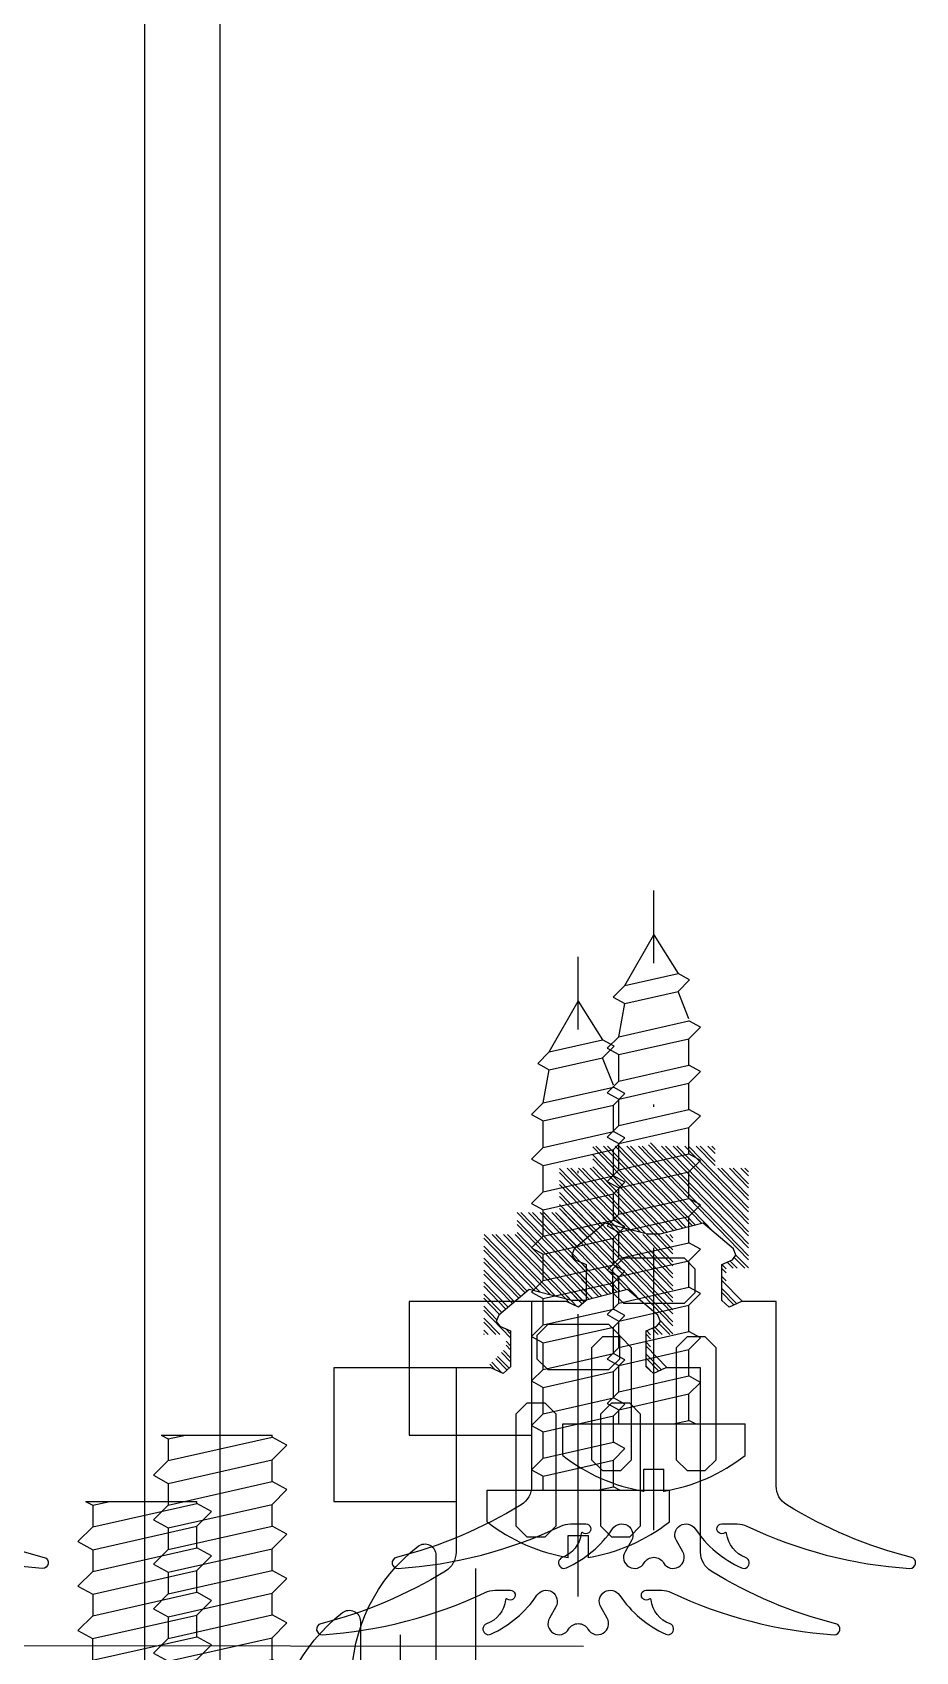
# Model space of a CAD drawing. Header units: inches. Extents: x 4821 to 127877, y 58012 to 433683.
# Drawn here: x 86683.1 to 86722.8, y 80436 to 80508.9 of the extents above; entities that cross this region are included whole.
import ezdxf

# ---------------------------------------------------------------- set-up
doc = ezdxf.new("R2010")
doc.units = ezdxf.units.IN
doc.header["$MEASUREMENT"] = 0
for name, pattern in [('$1$Center', [29.999999120608162, 12.00000007375544, -5.999999682284241, 5.999999682284241, -5.999999682284241]), ('$1$DASHDOT', [25.399999999999995, 12.7, -6.349999999999998, 0, -6.349999999999998]), ('$1$DASHED', [19.049999999999997, 12.7, -6.349999999999998])]:
    doc.linetypes.add(name, pattern=pattern)
for name, color, linetype in [('A-FURN-FIXD', 10, 'Continuous'), ('A-GLAZ', 132, 'Continuous'), ('A-WAL-CMU', 7, 'Continuous'), ('A-WIN', 141, 'Continuous')]:
    doc.layers.add(name, color=color, linetype=linetype)

# ---------------------------------------------------------------- blocks, each defined once
blk = doc.blocks.new('$1$M6x25')
at = {"color": 71}
for p, q in [((-6, 4.5), (-6, -4.5)), ((0, 5), (-5.5, 5)), ((0, 5), (0, -5)), ((1.187399494136115, 3), (0.8241377285230553, 2.339363692339701)), ((1.849375497482468, 2.339363692339701), (1.187399494136115, 3)), ((3.187399494136117, 3), (2.824137728523055, 2.339363692339701)), ((3.849375497482468, 2.339363692339701), (3.187399494136117, 3)), ((5.187399494136116, 3), (4.824137728523054, 2.339363692339701)), ((5.849375497482468, 2.339363692339701), (5.187399494136116, 3)), ((7.187399494136116, 3), (6.824137728523053, 2.339363692339701)), ((7.849375497482468, 2.339363692339701), (7.187399494136116, 3)), ((9.187399494136118, 3), (8.824137728523054, 2.339363692339701)), ((9.849375497482466, 2.339363692339701), (9.187399494136118, 3)), ((11.18739949413611, 3), (10.82413772852305, 2.339363692339701)), ((11.84937549748247, 2.339363692339701), (11.18739949413611, 3)), ((13.18739949413611, 3), (12.82413772852305, 2.339363692339701)), ((13.84937549748247, 2.339363692339701), (13.18739949413611, 3)), ((15.18739949413611, 3), (14.82413772852305, 2.339363692339701)), ((15.84937549748247, 2.339363692339701), (15.18739949413611, 3)), ((17.18739949413611, 3), (16.82413772852305, 2.339363692339701)), ((17.84937549748247, 2.339363692339701), (17.18739949413611, 3)), ((19.18739949413611, 3), (18.82413772852305, 2.339363692339701)), ((19.84937549748247, 2.339363692339701), (19.18739949413611, 3)), ((21.18739949413612, 3), (20.82413772852305, 2.339363692339701)), ((21.84937549748247, 2.339363692339701), (21.18739949413612, 3)), ((23.18739949413612, 3), (22.82413772852306, 2.339363692339701)), ((23.84937549748247, 2.339363692339701), (23.18739949413612, 3)), ((0.8241377285230553, 2.339363692339701), (0, 2.339363692339701)), ((0.8241377285230553, 2.339363692339701), (1.881907690663864, -2.339363692339247)), ((1.849375497482468, 2.339363692339701), (2.907145459625098, -2.339363692339247)), ((2.824137728523055, 2.339363692339701), (1.849375497482468, 2.339363692339701)), ((2.824137728523055, 2.339363692339701), (3.881907690663865, -2.339363692339247)), ((3.849375497482468, 2.339363692339701), (4.907145459625097, -2.339363692339247)), ((4.824137728523054, 2.339363692339701), (3.849375497482468, 2.339363692339701)), ((4.824137728523054, 2.339363692339701), (5.881907690663866, -2.339363692339247)), ((5.849375497482468, 2.339363692339701), (6.907145459625098, -2.339363692339247)), ((6.824137728523053, 2.339363692339701), (5.849375497482468, 2.339363692339701)), ((6.824137728523053, 2.339363692339701), (7.881907690663866, -2.339363692339247)), ((7.849375497482468, 2.339363692339701), (8.907145459625095, -2.339363692339247)), ((8.824137728523054, 2.339363692339701), (7.849375497482468, 2.339363692339701)), ((8.824137728523054, 2.339363692339701), (9.881907690663864, -2.339363692339247)), ((9.849375497482466, 2.339363692339701), (10.9071454596251, -2.339363692339247)), ((10.82413772852305, 2.339363692339701), (9.849375497482466, 2.339363692339701)), ((10.82413772852305, 2.339363692339701), (11.88190769066386, -2.339363692339247)), ((11.84937549748247, 2.339363692339701), (12.9071454596251, -2.339363692339247)), ((12.82413772852305, 2.339363692339701), (11.84937549748247, 2.339363692339701)), ((12.82413772852305, 2.339363692339701), (13.88190769066386, -2.339363692339247)), ((13.84937549748247, 2.339363692339701), (14.9071454596251, -2.339363692339247)), ((14.82413772852305, 2.339363692339701), (13.84937549748247, 2.339363692339701)), ((14.82413772852305, 2.339363692339701), (15.88190769066386, -2.339363692339247)), ((15.84937549748247, 2.339363692339701), (16.9071454596251, -2.339363692339247)), ((16.82413772852305, 2.339363692339701), (15.84937549748247, 2.339363692339701)), ((16.82413772852305, 2.339363692339701), (17.88190769066386, -2.339363692339247)), ((17.84937549748247, 2.339363692339701), (18.9071454596251, -2.339363692339247)), ((18.82413772852305, 2.339363692339701), (17.84937549748247, 2.339363692339701)), ((18.82413772852305, 2.339363692339701), (19.88190769066386, -2.339363692339247)), ((19.84937549748247, 2.339363692339701), (20.9071454596251, -2.339363692339247)), ((20.82413772852305, 2.339363692339701), (19.84937549748247, 2.339363692339701)), ((20.82413772852305, 2.339363692339701), (21.88190769066387, -2.339363692339247)), ((21.84937549748247, 2.339363692339701), (22.9071454596251, -2.339363692339247)), ((22.82413772852306, 2.339363692339701), (21.84937549748247, 2.339363692339701)), ((22.82413772852306, 2.339363692339701), (23.88190769066387, -2.339363692339247)), ((23.84937549748247, 2.339363692339701), (24.9071454596251, -2.339363692339247)), ((24.82413772852306, 2.339363692339701), (23.84937549748247, 2.339363692339701)), ((25, 2.659190915250746), (24.82413772852306, 2.339363692339701)), ((24.82413772852306, 2.339363692339701), (24.99999999999818, 1.56148981150045)), ((25, 2.659190915250746), (25.00000000000182, -2.339363692339247)), ((1.881907690663864, -2.339363692339247), (0, -2.339363692339247)), ((1.881907690663864, -2.339363692339247), (2.543883694012038, -3)), ((2.543883694012038, -3), (2.907145459625098, -2.339363692339247)), ((2.907145459625098, -2.339363692339247), (3.881907690663865, -2.339363692339247)), ((3.881907690663865, -2.339363692339247), (4.543883694012038, -3)), ((4.543883694012038, -3), (4.907145459625097, -2.339363692339247)), ((4.907145459625097, -2.339363692339247), (5.881907690663866, -2.339363692339247)), ((5.881907690663866, -2.339363692339247), (6.543883694012037, -3)), ((6.543883694012037, -3), (6.907145459625098, -2.339363692339247)), ((6.907145459625098, -2.339363692339247), (7.881907690663866, -2.339363692339247)), ((7.881907690663866, -2.339363692339247), (8.543883694012038, -3)), ((8.543883694012038, -3), (8.907145459625095, -2.339363692339247)), ((8.907145459625095, -2.339363692339247), (9.881907690663864, -2.339363692339247)), ((9.881907690663864, -2.339363692339247), (10.54388369401204, -3)), ((10.54388369401204, -3), (10.9071454596251, -2.339363692339247)), ((10.9071454596251, -2.339363692339247), (11.88190769066386, -2.339363692339247)), ((11.88190769066386, -2.339363692339247), (12.54388369401204, -3)), ((12.54388369401204, -3), (12.9071454596251, -2.339363692339247)), ((12.9071454596251, -2.339363692339247), (13.88190769066386, -2.339363692339247)), ((13.88190769066386, -2.339363692339247), (14.54388369401204, -3)), ((14.54388369401204, -3), (14.9071454596251, -2.339363692339247)), ((14.9071454596251, -2.339363692339247), (15.88190769066386, -2.339363692339247)), ((15.88190769066386, -2.339363692339247), (16.54388369401203, -3)), ((16.54388369401203, -3), (16.9071454596251, -2.339363692339247)), ((16.9071454596251, -2.339363692339247), (17.88190769066386, -2.339363692339247)), ((17.88190769066386, -2.339363692339247), (18.54388369401204, -3)), ((18.54388369401204, -3), (18.9071454596251, -2.339363692339247)), ((18.9071454596251, -2.339363692339247), (19.88190769066386, -2.339363692339247)), ((19.88190769066386, -2.339363692339247), (20.54388369401204, -3)), ((20.54388369401204, -3), (20.9071454596251, -2.339363692339247)), ((20.9071454596251, -2.339363692339247), (21.88190769066387, -2.339363692339247)), ((21.88190769066387, -2.339363692339247), (22.54388369401204, -3)), ((22.54388369401204, -3), (22.9071454596251, -2.339363692339247)), ((22.9071454596251, -2.339363692339247), (23.88190769066387, -2.339363692339247)), ((23.88190769066387, -2.339363692339247), (24.54388369401204, -3)), ((24.54388369401204, -3), (24.9071454596251, -2.339363692339247)), ((24.9071454596251, -2.339363692339247), (25.00000000000182, -2.339363692339247)), ((0, -5), (-5.5, -5))]:
    blk.add_line(p, q, dxfattribs=at)
at = {"color": 71, "linetype": '$1$DASHED', "ltscale": 100}
for p, q in [((-6, 2.886751345948141), (-3, 2.886751345947685)), ((-6, 1.44337567297407), (-3, 1.44337567297407)), ((-6, -1.44337567297407), (-3, -1.44337567297407)), ((-6, -2.886751345948141), (-3, -2.886751345947685))]:
    blk.add_line(p, q, dxfattribs=at)
at = {"color": 2, "linetype": '$1$Center', "ltscale": 10}
blk.add_line((-7.769528715181877, 0), (26.87764291520944, 0), dxfattribs=at)
at = {"color": 71}
for centre, start, end in [((-5.5, 4.5), 90, 180), ((-5.5, -4.5), 180, 270)]:
    blk.add_arc(centre, 0.5, start, end, dxfattribs=at)
at = {"color": 71, "linetype": '$1$DASHED', "ltscale": 100}
for centre, radius, start, end in [((-4.202083333317203, 2.16506350946065), 1.402083333319506, 329.0209011380696, 30.97909886193042), ((-8.10833333330811, -9.095e-13), 5.308333333308814, 344.2221938994409, 15.77780610055912), ((-4.202083333317203, -2.165063509462469), 1.402083333319506, 329.0209011380696, 30.97909886193042)]:
    blk.add_arc(centre, radius, start, end, dxfattribs=at)
blk = doc.blocks.new('$1$GTSY500112')
at = {"layer": 'A-FURN-FIXD'}
blk.add_lwpolyline([(5.931719167543633, -11.75000000000091, 0.5773502691904902), (5.065693763759553, -11.75000000000102, -0.999999999998326), (4.199668359973656, -11.25), (4.488343494569562, -10.74999999999795, 0.9657807244750246), (3.640758804302095, -10.22048243981476, -0.1386731421400696), (1.563005672303915, -11.97761542958153, -1.037842059147247), (1.373383537076732, -11.51533969930676, 0.2835916216542221), (2.225868479810741, -10.43042088677998, -0.5844258438185121), (2.306127916204785, -10.39651677069548, 1.394940147350302), (2.442483260219886, -10), (1.746761672251523, -9.999999999999773, 0.1115745408399146), (1.316791351118807, -10.09715697768399, -0.0954303663116282), (-6.005665821277943, -11.99948991732117, -0.9123195609076536), (-6.082791419841667, -11.50759744684785, 0.0765505954499578), (-0.4749531550278335, -9.136859766201383, 0.2601478514355268), (-1.81899e-11, -8.285786437629442), (0, 0), (1.558762148981259, 0), (2.110130689236028, -0.2412499651154576), (2.447413881249303, 0.0529816781945556), (2.447413881234751, 1.672911868519803), (1.96036236776672, 1.887451385112399), (1.808419681938175, 2.096049797861269), (1.91581522821616, 2.377058941181529), (3.285172708374373, 3.529821003481628), (5.210995190456742, 3.033396865700523), (5.786417740828256, 3.033396865700523), (7.709653534149764, 3.529821003481628), (9.07901101430798, 2.377058941181529), (9.186406560585963, 2.096049797861269), (9.034463874757419, 1.887451385112399), (8.547412361289389, 1.672911868519803), (8.547412361274839, 0.0529816781945556), (8.884695553288111, -0.2412499651154576), (9.436064093542882, 0), (10.99741293128499, 0), (10.99741293127772, -8.285786437626712, 0.2601478514358848), (11.47236608633102, -9.136859766202065, 0.076550595449581), (17.08020435113758, -11.5075974468466, -0.9123195609076278), (17.00307875257931, -11.99948991732117, -0.0954303663112212), (9.68062158020075, -10.0971569776924, 0.1115745408397775), (9.250651259049844, -9.999999999999773), (8.554929671081482, -10, 1.394940147351126), (8.691285015096582, -10.3965167706956, -0.5844258438186469), (8.771544451490627, -10.43042088677998, 0.2835916216540443), (9.624029394222816, -11.51533969930631, -1.037842059147939), (9.434407258997453, -11.97761542958142, -0.1386731421400115), (7.356654126999272, -10.22048243981283, 0.965780724475494), (6.509069436731808, -10.74999999999806), (6.797744571327713, -11.25, -0.9999999999997278)], format="xyb", close=True, dxfattribs=at)
for points in [[(4.126459174849514, -0.0726897372550184), (3.635323295415219, 0.4184461421710921), (3.635323295400667, 1.466352391806253), (4.126459174849514, 1.957488271242368), (6.870953756451852, 1.957488271242254), (7.362089635900701, 1.466352391806253), (7.362089635886151, 0.4184461421710921), (6.870953756451852, -0.0726897372550184)], [(4.007570586203654, -1.583512693114244), (4.498706465637951, -2.074648572540354), (4.498706465652502, -7.108864120564817), (4.007570586203654, -7.600000000000023), (3.186317374838836, -7.600000000000023), (2.695181495389988, -7.108864120564817), (2.69518149540454, -2.074648572540354), (3.186317374838836, -1.583512693114244)], [(7.81109555644798, -7.600000000000023), (6.989842345083161, -7.600000000000023), (6.498706465634313, -7.108864120564817), (6.498706465648866, -2.074648572540354), (6.989842345083161, -1.583512693114357), (7.81109555644798, -1.583512693114244), (8.302231435882277, -2.074648572540354), (8.302231435896825, -7.108864120564817)]]:
    blk.add_lwpolyline(points, close=True, dxfattribs=at)
blk = doc.blocks.new('$1$RHS4.2x22')
at = {"layer": 'A-FURN-FIXD'}
for p, q in [((1.422341482069896, 4.098988029109478), (0, 4.098988029109478)), ((0, -4.098988029109478), (0, 4.098988029109478)), ((-19.97603425628768, 1.608759013357485), (-20.26279309406164, 1.087252712090049)), ((-19.45347039924309, 1.087252712090049), (-19.97603425628768, 1.608759013357485)), ((-18.22982678261906, 1.578800000000228), (-19.45347039924309, 1.087252712090049)), ((-17.8476176682816, 2.100306301267665), (-18.13437650605556, 1.578800000000228)), ((-17.42050408780051, -1.578800000000228), (-18.13437650605556, 1.578800000000228)), ((-17.32505381123701, 1.578800000000228), (-17.8476176682816, 2.100306301267665)), ((-16.1371945060564, 1.578800000000228), (-17.32505381123701, 1.578800000000228)), ((-16.61118139298196, -1.578800000000228), (-17.32505381123701, 1.578800000000228)), ((-15.85043566828244, 2.100306301267665), (-16.1371945060564, 1.578800000000228)), ((-15.42332208780135, -1.578800000000228), (-16.1371945060564, 1.578800000000228)), ((-15.32787181123786, 1.578800000000228), (-15.85043566828244, 2.100306301267665)), ((-14.61399939298281, -1.578800000000228), (-15.32787181123786, 1.578800000000228)), ((-14.14001250605725, 1.578800000000228), (-15.32787181123786, 1.578800000000228)), ((-13.85325366828329, 2.100306301267665), (-14.14001250605725, 1.578800000000228)), ((-13.42614008779856, -1.578800000000228), (-14.14001250605725, 1.578800000000228)), ((-13.3306898112387, 1.578800000000228), (-13.85325366828329, 2.100306301267665)), ((-12.61681739298365, -1.578800000000228), (-13.3306898112387, 1.578800000000228)), ((-12.14283050605445, 1.578800000000228), (-13.3306898112387, 1.578800000000228)), ((-11.85607166828049, 2.100306301267665), (-12.14283050605445, 1.578800000000228)), ((-11.4289580877994, -1.578800000000228), (-12.14283050605445, 1.578800000000228)), ((-11.33350781123954, 1.578800000000228), (-11.85607166828049, 2.100306301267665)), ((-10.61963539298085, -1.578800000000228), (-11.33350781123954, 1.578800000000228)), ((-10.1456485060553, 1.578800000000228), (-11.33350781123954, 1.578800000000228)), ((-9.858889668281336, 2.100306301267665), (-10.1456485060553, 1.578800000000228)), ((-9.431776087800245, -1.578800000000228), (-10.1456485060553, 1.578800000000228)), ((-9.858889668281336, 2.100306301267665), (-9.336325811236748, 1.578800000000228)), ((-8.622453392981697, -1.578800000000228), (-9.336325811236748, 1.578800000000228)), ((-8.148466506056138, 1.578800000000228), (-9.336325811236748, 1.578800000000228)), ((-7.861707668282179, 2.100306301267665), (-8.148466506056138, 1.578800000000228)), ((-7.43459408779745, -1.578800000000228), (-8.148466506056138, 1.578800000000228)), ((-7.339143811237591, 1.578800000000228), (-7.861707668282179, 2.100306301267665)), ((-6.62527139298254, -1.578800000000228), (-7.339143811237591, 1.578800000000228)), ((-6.151284506053344, 1.578800000000228), (-7.339143811237591, 1.578800000000228)), ((-5.864525668279384, 2.100306301267665), (-6.151284506053344, 1.578800000000228)), ((-5.437412087798293, -1.578800000000228), (-6.151284506053344, 1.578800000000228)), ((-5.341961811238434, 1.578800000000228), (-5.864525668279384, 2.100306301267665)), ((-4.628089392979746, -1.578800000000228), (-5.341961811238434, 1.578800000000228)), ((-4.154102506054187, 1.578800000000228), (-5.341961811238434, 1.578800000000228)), ((-3.867343668280228, 2.100306301267665), (-4.154102506054187, 1.578800000000228)), ((-3.440230087799137, -1.578800000000228), (-4.154102506054187, 1.578800000000228)), ((-3.440230087795499, -1.578800000000228), (-4.154102506054187, 1.578800000000228)), ((-3.344779811235639, 1.578800000000228), (-3.867343668280228, 2.100306301267665)), ((-2.630907392980589, -1.578800000000228), (-3.344779811235639, 1.578800000000228)), ((-2.156920506051392, 1.578800000000228), (-3.344779811235639, 1.578800000000228)), ((-1.870161668277433, 2.100306301267665), (-2.156920506051392, 1.578800000000228)), ((-1.443048087796342, -1.578800000000228), (-2.156920506051392, 1.578800000000228)), ((-1.347597811236483, 1.578800000000228), (-1.870161668277433, 2.100306301267665)), ((-0.6337253929777944, -1.578800000000228), (-1.347597811236483, 1.578800000000228)), ((-0.1597385060522356, 1.578800000000228), (-1.347597811236483, 1.578800000000228)), ((-1.818989403545856e-12, 1.869304167571499), (-0.1597385060522356, 1.578800000000228)), ((0, 0.8722447475302033), (-0.1597385060522356, 1.578800000000228)), ((-22, 0), (-20.26279309406164, 1.087252712090049)), ((-19.72250988759333, -1.302527603150793), (-20.26279309406164, 1.087252712090049)), ((-18.91318719277842, -1.302527603150793), (-19.45347039924309, 1.087252712090049)), ((-19.72250988759333, -1.302527603150793), (-22, 0)), ((3.048101800417498, 0.4554431143455986), (2.038886855621968, 0.4554431143455986)), ((2.038886855621968, -0.4554431143455986), (2.038886855621968, 0.4554431143455986)), ((3.048101800417498, -0.4554431143455986), (2.038886855621968, -0.4554431143455986)), ((-19.72250988759333, -1.302527603150793), (-19.19994603055238, -1.824033904418229)), ((-19.19994603055238, -1.824033904418229), (-18.91318719277842, -1.302527603150793)), ((-17.42050408780051, -1.578800000000228), (-18.91318719277842, -1.302527603150793)), ((-17.42050408780051, -1.578800000000228), (-16.89794023075592, -2.100306301267665)), ((-16.89794023075592, -2.100306301267665), (-16.61118139298196, -1.578800000000228)), ((-15.42332208780135, -1.578800000000228), (-16.61118139298196, -1.578800000000228)), ((-15.42332208780135, -1.578800000000228), (-14.90075823075676, -2.100306301267665)), ((-14.90075823075676, -2.100306301267665), (-14.61399939298281, -1.578800000000228)), ((-13.42614008779856, -1.578800000000228), (-14.61399939298281, -1.578800000000228)), ((-13.42614008779856, -1.578800000000228), (-12.90357623075761, -2.100306301267665)), ((-12.90357623075761, -2.100306301267665), (-12.61681739298365, -1.578800000000228)), ((-11.4289580877994, -1.578800000000228), (-12.61681739298365, -1.578800000000228)), ((-11.4289580877994, -1.578800000000228), (-10.90639423075845, -2.100306301267665)), ((-10.90639423075845, -2.100306301267665), (-10.61963539298085, -1.578800000000228)), ((-9.431776087800245, -1.578800000000228), (-10.61963539298085, -1.578800000000228)), ((-9.431776087800245, -1.578800000000228), (-8.909212230755656, -2.100306301267665)), ((-8.909212230755656, -2.100306301267665), (-8.622453392981697, -1.578800000000228)), ((-7.43459408779745, -1.578800000000228), (-8.622453392981697, -1.578800000000228)), ((-7.43459408779745, -1.578800000000228), (-6.9120302307565, -2.100306301267665)), ((-6.9120302307565, -2.100306301267665), (-6.62527139298254, -1.578800000000228)), ((-5.437412087798293, -1.578800000000228), (-6.62527139298254, -1.578800000000228)), ((-5.437412087798293, -1.578800000000228), (-4.914848230757343, -2.100306301267665)), ((-4.914848230757343, -2.100306301267665), (-4.628089392979746, -1.578800000000228)), ((-3.440230087799137, -1.578800000000228), (-4.628089392979746, -1.578800000000228)), ((-3.440230087795499, -1.578800000000228), (-2.917666230754548, -2.100306301267665)), ((-2.917666230754548, -2.100306301267665), (-2.630907392980589, -1.578800000000228)), ((-1.443048087796342, -1.578800000000228), (-2.630907392980589, -1.578800000000228)), ((-1.443048087796342, -1.578800000000228), (-0.9204842307553918, -2.100306301267665)), ((-0.9204842307553918, -2.100306301267665), (-0.6337253929777944, -1.578800000000228)), ((0, -1.578800000000228), (-0.6337253929777944, -1.578800000000228)), ((1.422341482069896, -4.098988029109478), (0, -4.098988029109478))]:
    blk.add_line(p, q, dxfattribs=at)
at = {"layer": 'A-FURN-FIXD', "linetype": '$1$DASHDOT'}
blk.add_line((4.779135199598386, 0), (-24, 0), dxfattribs=at)
at = {"layer": 'A-FURN-FIXD'}
for centre, radius, start, end in [((-5.007804237076925, -0.907764149454124), 8.149499453768996, 9.629417590954722, 37.90566040492303), ((-5.007804237076925, 0.907764149454124), 8.149499453768993, 322.094339595077, 350.3705824090453)]:
    blk.add_arc(centre, radius, start, end, dxfattribs=at)
blk = doc.blocks.new('CURTT')
at = {"layer": 'A-FURN-FIXD', "extrusion": (1.561011668682586e-06, 5.690027263597734e-07, 0.9999999999986198)}
h = blk.add_hatch(dxfattribs=at)
h.set_pattern_fill('ANSI32', color=256, scale=1.000000000000001, angle=269.0162089854929)
h.set_pattern_definition([(314.0162089854927, (919635.5578173911, -1539070.828599379), (0.2696787197205711, 0.260573191502645), []), (314.0162089854927, (919635.5547822148, -1539071.005350016), (0.2696787197205711, 0.260573191502645), [])])
h.paths.add_polyline_path([(905512.5321326624, -1520328.593002569), (905511.0321326619, -1520328.592996836), (905511.0321288402, -1520329.592996836), (905508.58212903, -1520329.592987473), (905508.2821278838, -1520329.892986327), (905507.9821290304, -1520329.59298518), (905505.5321292202, -1520329.592975818), (905505.5321330423, -1520328.592975818), (905504.0321330423, -1520328.592970085), (905504.0321502385, -1520324.092970085), (905505.0321498585, -1520324.092973907), (905505.0321531014, -1520323.492983066), (905504.1321473808, -1520322.592970466), (905504.3409181209, -1520322.592971264), (905504.8922875829, -1520322.351723407), (905505.229569651, -1520322.645956339), (905505.22956346, -1520324.265886529), (905504.7425111264, -1520324.480424185), (905504.5905676435, -1520324.689022017), (905504.6979621158, -1520324.970031571), (905506.0673151908, -1520326.122798865), (905507.9931395699, -1520325.626382088), (905508.5685621204, -1520325.626384287), (905510.4917960165, -1520326.122815774), (905511.8611579018, -1520324.970058945), (905511.9685545221, -1520324.689050212), (905511.8166126332, -1520324.480451218), (905511.3295619397, -1520324.265909841), (905511.3295681307, -1520322.645979651), (905511.6668524472, -1520322.351749296), (905512.2182200653, -1520322.593001368), (905512.432164181, -1520322.593002186), (905511.5321515815, -1520323.493007907), (905511.5321502385, -1520324.092998747), (905512.5321498585, -1520324.093002568)])
at = {"layer": 'A-FURN-FIXD', "extrusion": (1.561011668682586e-06, 5.690027263597744e-07, 0.9999999999986198)}
blk.add_line((905516.284812551, -1520304.593016351, -0.0001420713434929248), (905516.2847896214, -1520310.593016352, -0.0001386572913409821), dxfattribs=at)
for points, elevation in [([(905534.2848691749, -1520289.493085697), (905534.6848691753, -1520289.493087225), (905534.6848401243, -1520297.095129772, 0.414213562373095), (905535.6848363024, -1520298.095133594), (905538.2848363023, -1520298.09514353), (905538.2847969482, -1520308.393100983), (905538.9464872169, -1520308.926641974, 0.3529411764721169), (905539.3231026017, -1520308.926643413), (905539.9847969484, -1520308.39310748), (905539.984804591, -1520306.39310748), (905539.4848045915, -1520306.393105569), (905539.4848399328, -1520297.145148116), (905539.9848399328, -1520297.145150026), (905539.9848466206, -1520295.395150026), (905539.3231563517, -1520294.861609036, 0.3529411764721481), (905538.9465409671, -1520294.861607597), (905538.2848466206, -1520295.39514353), (905538.2848439456, -1520296.09514353), (905536.6848439458, -1520296.095137415), (905536.6848749078, -1520287.993094868, 0.414213562373095), (905536.1848768184, -1520287.493092958), (905534.7848768183, -1520287.493087608), (905534.7849238241, -1520275.193087607), (905533.7849238238, -1520275.193083785), (905533.784871086, -1520288.993083785, 0.414213562373095)], 0.5483219571074136), ([(905518.084808393, -1520305.393023787, 0.414213562373095), (905517.0848122142, -1520304.393019966), (905515.6848122143, -1520304.393014614), (905515.6848122143, -1520304.393014614), (905514.2848122151, -1520304.393009264), (905514.2848122151, -1520304.393009264), (905513.3848122141, -1520304.393005826, -0.414213562375759), (905512.6848148896, -1520303.69300315), (905512.6848210046, -1520302.09300315), (905504.2848210017, -1520302.092971049), (905504.2848259694, -1520300.792971049), (905514.2848259717, -1520300.793009265), (905514.2848259717, -1520300.793009265), (905515.6848259721, -1520300.793014614), (905515.6848259721, -1520300.793014614), (905518.8848259718, -1520300.793026844, -0.414213562373095), (905521.8848145065, -1520303.793038309), (905521.8848080985, -1520305.469953293, -0.2315142108120245), (905518.8921050819, -1520311.585776394, -0.6244193799242452), (905518.0847862341, -1520311.19136971)], 0.5483219571074164)]:
    blk.add_lwpolyline(points, format="xyb", close=True, dxfattribs=dict(at, elevation=elevation))
at = {"layer": 'A-FURN-FIXD', "extrusion": (1.561011668682586e-06, 5.690027263597744e-07, 0.9999999999986198), "elevation": 0.5483219571074133}
blk.add_lwpolyline([(905513.7821555899, -1520322.593007343), (905519.2847426608, -1520322.593028372), (905519.2847655902, -1520316.593028372), (905513.7821785193, -1520316.593007343)], dxfattribs=at)
at = {"layer": 'A-GLAZ', "extrusion": (1.561011668682586e-06, 5.690027263597744e-07, 0.9999999999986198)}
blk.add_line((905527.785125298, -1520222.761144481, -0.0002065860240815796), (905527.784153468, -1520477.062461238, -6.188636449161981e-05), dxfattribs=at)
at = {"layer": 'A-GLAZ', "extrusion": (1.561011668682587e-06, 5.690027263597727e-07, 0.9999999999986198)}
blk.add_line((905511.4566765443, -1520307.085059453, -0.001415594187222838), (907608.4528936937, -1520308.588264801, -0.00142884186036839), dxfattribs=at)
at = {"layer": 'A-FURN-FIXD', "extrusion": (-1.561011668682587e-06, -5.690027263597751e-07, -0.9999999999986198), "zscale": -1, "rotation": 180.0002189599175}
blk.add_blockref('$1$GTSY500112', (-905502.7847426588, -1520322.592965316, -0.548321957107412), dxfattribs=at)
at = {"layer": 'A-FURN-FIXD', "extrusion": (1.561011668682586e-06, 5.690027263597751e-07, 0.9999999999986198), "rotation": 179.9997810400824}
blk.add_blockref('$1$GTSY500112', (905552.7847426826, -1520322.593156397, 0.5483219571074133), dxfattribs=at)
at = {"layer": 'A-FURN-FIXD', "extrusion": (1.561011668682587e-06, 5.690027263597731e-07, 0.9999999999986198), "rotation": 89.99978104008247}
blk.add_blockref('$1$RHS4.2x22', (905508.284763487, -1520317.092986336, 0.5483219571074144), dxfattribs=at)
at = {"layer": 'A-WIN', "extrusion": (1.561011668682587e-06, 5.690027263597725e-07, 0.9999999999986198), "rotation": 269.9997810400826}
blk.add_blockref('$1$M6x25', (905527.7848611288, -1520291.593060856, 0.5483219571074178), dxfattribs=at)
blk = doc.blocks.new('FIRST SLAB EDGE')
at = {"layer": 'A-WIN', "rotation": 180}
blk.add_blockref('CURTT', (2105283.91096159, -3250713.170008011, -1.151266643655175), dxfattribs=at)

msp = doc.modelspace()

# ---------------------------------------------------------------- block references
at = {"layer": 'A-WAL-CMU'}
for p in [(-1113064.601772666, 1810842.365438144, -0.0004829170648008585), (-1113068.001667648, 1810839.381999266, -0.0004829170648008585)]:
    msp.add_blockref('FIRST SLAB EDGE', p, dxfattribs=at)

doc.saveas('drawing.dxf')
